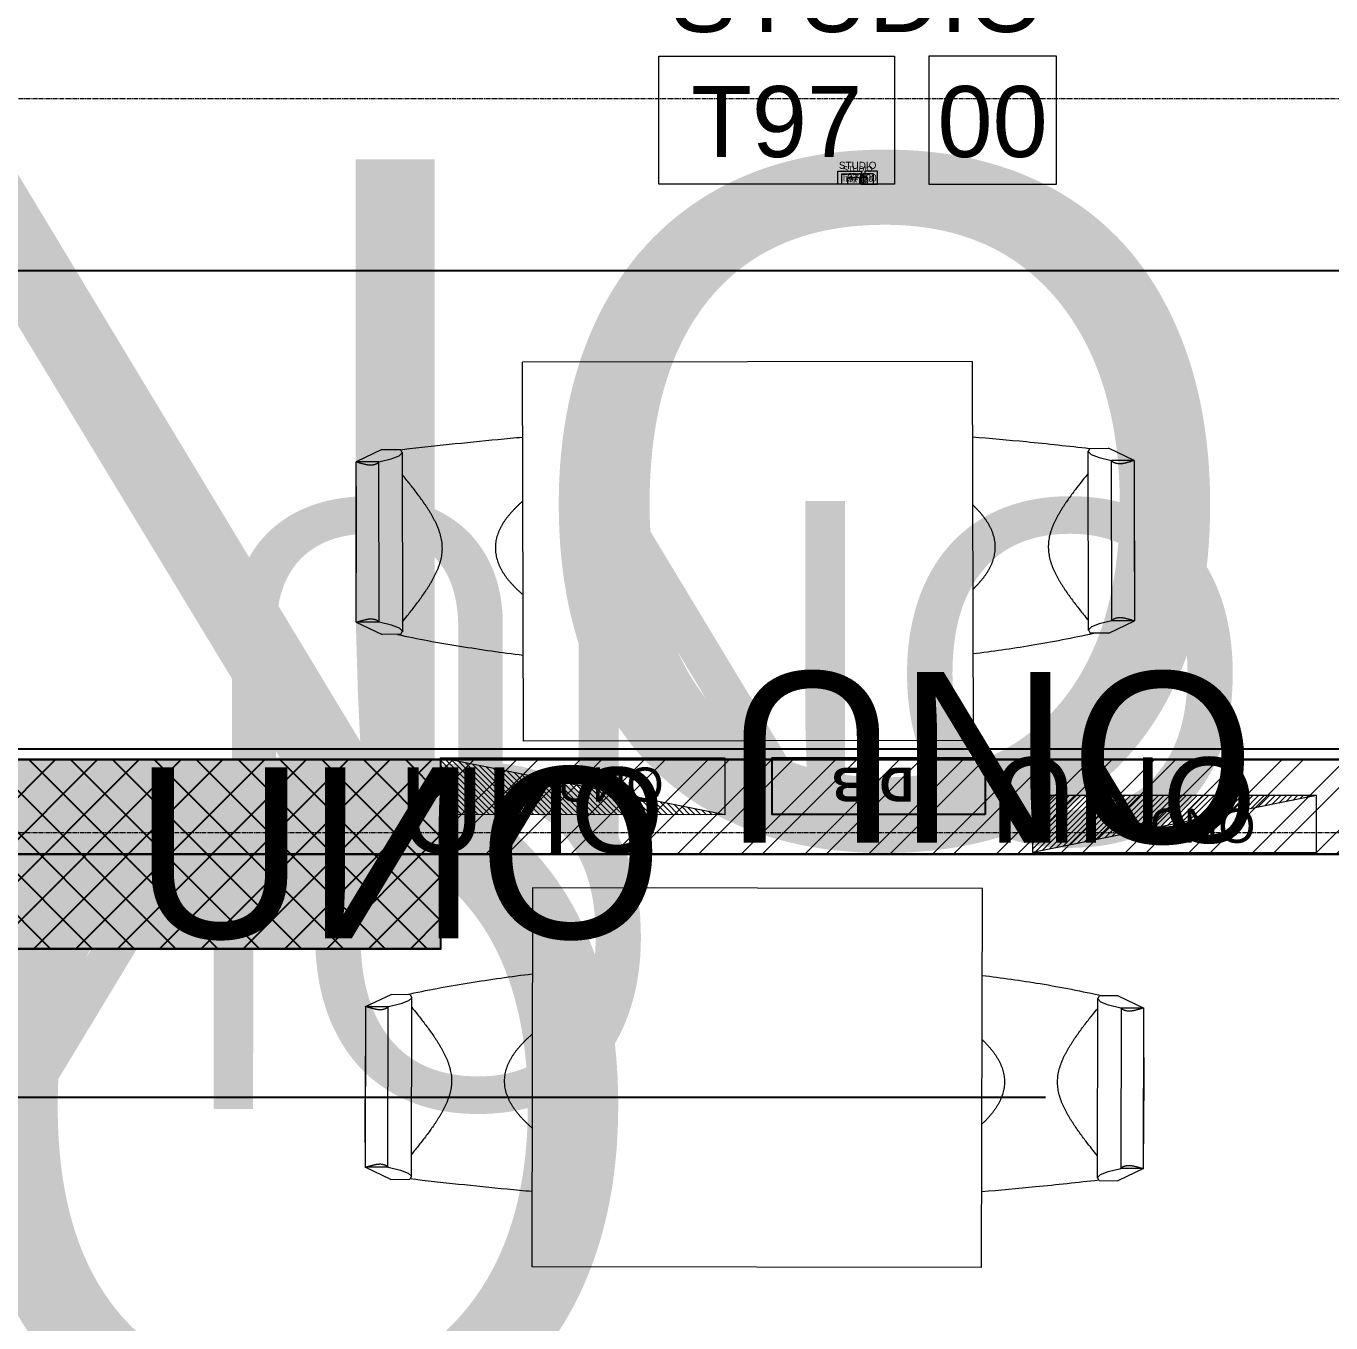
# Model space of a CAD drawing. Header units: millimetres. Extents: x -9226 to 166212, y -13 to 97274.
# Drawn here: x 43074 to 45830, y 66090 to 68828 of the extents above; entities that cross this region are included whole.
import ezdxf
from ezdxf.enums import TextEntityAlignment as Align

# ---------------------------------------------------------------- set-up
doc = ezdxf.new("R2010")
doc.units = ezdxf.units.MM
doc.linetypes.add('23491-A-XR-GRID$0$23288-XR-Unit GRIDS$0$CENTER2', pattern=[28.575, 19.05, -3.175, 3.175, -3.175])
doc.layers.get('0').update_dxf_attribs({"color": 8})
for name, color, linetype in [('05 - 2ND - 3RD COLUMNS LAYOUT$0$23491-A-XR-GROUND TO PODIUM 3-COL$0$COLUMN', 8, 'Continuous'), ('05 - 2ND - 3RD COLUMNS LAYOUT$0$23491-A-XR-GROUND TO PODIUM 3-COL$0$HATCH', 8, 'Continuous'), ('1.INS', 8, 'Continuous'), ('1.STR', 8, 'Continuous'), ('23491-XR-AR-2ND FLOOR PLAN$0$23491-XR-AR-TYP-FLOOR$0$A-ELC-DP', 8, 'Continuous'), ('23491-XR-AR-2ND FLOOR PLAN$0$23491-XR-AR-TYP-FLOOR$0$A-ELC-DP @ 100', 8, 'Continuous'), ('23491-XR-AR-2ND FLOOR PLAN$0$23491-XR-AR-TYP-FLOOR$0$A-ELC-DP @ 1000', 8, 'Continuous'), ('23491-XR-AR-2ND FLOOR PLAN$0$23491-XR-AR-TYP-FLOOR$0$A-ELC-DP @ 2000', 8, 'Continuous'), ('23491-XR-AR-2ND FLOOR PLAN$0$23491-XR-AR-TYP-FLOOR$0$A-ELC-DP @ 250', 8, 'Continuous'), ('23491-XR-AR-2ND FLOOR PLAN$0$23491-XR-AR-TYP-FLOOR$0$A-ELC-DP @ 500', 8, 'Continuous'), ('23491-XR-AR-2ND FLOOR PLAN$0$23491-XR-AR-TYP-FLOOR$0$LLL', 8, 'Continuous'), ('cloud', 15, 'Continuous'), ('FAD', 3, 'Continuous')]:
    doc.layers.add(name, color=color, linetype=linetype)
for name, color, linetype, lineweight in [('1.TAGGING', 7, 'Continuous', 5), ('1.XREF', 8, 'Continuous', 9), ('23491-A-XR-GRID$0$G-ANNO-GRID', 8, '23491-A-XR-GRID$0$23288-XR-Unit GRIDS$0$CENTER2', 0), ('23491-XR-AR-2ND FLOOR PLAN$0$23491-XR-AR-TYP-FLOOR$0$A-ANNO-TEXT @ 50', 8, 'Continuous', 25), ('23491-XR-AR-2ND FLOOR PLAN$0$23491-XR-AR-TYP-FLOOR$0$A-Glaz-Sill', 8, 'Continuous', 5), ('23491-XR-AR-2ND FLOOR PLAN$0$A-FLOR-IDEN', 8, 'Continuous', 9), ('23491-XR-AR-2ND FLOOR PLAN$0$A-FLOR-IDEN @ 10', 8, 'Continuous', 9), ('23491-XR-AR-2ND FLOOR PLAN$0$A-FLOR-IDEN @ 100', 8, 'Continuous', 9), ('23491-XR-AR-2ND FLOOR PLAN$0$A-FLOR-IDEN @ 5', 8, 'Continuous', 9), ('23491-XR-AR-2ND FLOOR PLAN$0$A-FLOR-IDEN @ 8', 8, 'Continuous', 9), ('23491-XR-AR-2ND FLOOR PLAN$0$A-FURN-FREE-PLAN', 8, 'Continuous', 5), ('23491-XR-AR-2ND FLOOR PLAN$0$A-WALL', 8, 'Continuous', 30), ('23491-XR-AR-2ND FLOOR PLAN$0$A-WALL-PATT', 8, 'Continuous', 5), ('A-ANNO-DIMS', 8, 'Continuous', 9), ('MH DIM', 15, 'Continuous', 0)]:
    doc.layers.add(name, color=color, linetype=linetype, lineweight=lineweight)
doc.styles.add('23491-XR-AR-2ND FLOOR PLAN$0$23491-XR-AR-TYP-FLOOR$0$SDC-TEXT', font='arial.ttf')
doc.styles.add('23491-XR-AR-2ND FLOOR PLAN$0$23491-XR-AR-TYP-FLOOR$0$SDC-TEXT-ARB', font='sdc-arb.shx')
doc.styles.add('23491-XR-AR-2ND FLOOR PLAN$0$SDC-TEXT_4_2', font='arial.ttf')
doc.styles.add('ROMANS', font='isocp.shx', dxfattribs={"width": 0.8})
doc.dimstyles.new('JSE', dxfattribs={"dimtxt": 50, "dimasz": 150, "dimexe": 0.18, "dimexo": 0.0625, "dimgap": 50, "dimtad": 0, "dimdec": 0, "dimrnd": 5, "dimzin": 0, "dimdsep": 46, "dimtxsty": 'ROMANS', "dimcen": 0.09, "dimclrd": 7, "dimclre": 7, "dimclrt": 7, "dimadec": 0, "dimazin": 0, "dimtfac": 1, "dimtdec": 0, "dimtofl": 0, "dimtmove": 0, "dimatfit": 3, "dimfxl": 1, "dimtolj": 1, "dimtzin": 0, "dimarcsym": 1})

# ---------------------------------------------------------------- blocks, each defined once
blk = doc.blocks.new('23491-XR-AR-2ND FLOOR PLAN$0$dining')
at = {"layer": '23491-XR-AR-2ND FLOOR PLAN$0$A-FURN-FREE-PLAN', "color": 8, "extrusion": (3.40897e-07, 2.87318e-07, 1)}
for p, q in [((77856.4, 67747.4, 0), (77854.6, 66947.4, 0)), ((78806.4, 67745.7, 0), (77856.4, 67747.4, 0)), ((78804.6, 66945.7, 0), (78806.4, 67745.7, 0)), ((77503.6, 67496.5, 0), (77557.9, 67522.3, 0)), ((77597.6, 67521.8, 0), (77557.9, 67522.3, 0)), ((77503.6, 67496.5, 0), (77503, 67157.8, 0)), ((77551.8, 67496.3, 0), (77505.2, 67496.4, 0)), ((77550.8, 67158.6, 0), (77551.4, 67495.5, 0)), ((77600.5, 67137.5, 0), (77601.2, 67516.3, 0)), ((79049.9, 67513.7, 0), (79049.2, 67134.9, 0)), ((79093.2, 67519.5, 0), (79053.6, 67519.2, 0)), ((79093.2, 67519.5, 0), (79147.4, 67493.5, 0)), ((79099.7, 67492.7, 0), (79099, 67155.8, 0)), ((79145.9, 67493.4, 0), (79099.2, 67493.4, 0)), ((79146.8, 67154.8, 0), (79147.4, 67493.5, 0)), ((77503.1, 67209.9, 0), (77503.4, 67392.3, 0)), ((79147.2, 67389.3, 0), (79146.9, 67206.9, 0)), ((77557.2, 67131.6, 0), (77503, 67157.8, 0)), ((77551.2, 67157.9, 0), (77504.6, 67158, 0)), ((79146.8, 67154.8, 0), (79092.5, 67128.8, 0)), ((79145.2, 67155, 0), (79098.6, 67155, 0)), ((77557.2, 67131.6, 0), (77596.8, 67132, 0)), ((79052.9, 67129.3, 0), (79092.5, 67128.8, 0)), ((78804.6, 66945.7, 0), (77854.6, 66947.4, 0))]:
    blk.add_line(p, q, dxfattribs=at)
at = {"layer": '23491-XR-AR-2ND FLOOR PLAN$0$A-FURN-FREE-PLAN', "color": 8, "extrusion": (3.40897e-07, 2.87318e-07, 1), "elevation": 0, "flags": 128}
for points in [[(77597.6, 67521.8), (77601.1, 67515.4), (77594.6, 67508.9), (77578.1, 67502.5), (77551.8, 67496.3)], [(79099.2, 67493.4), (79072.9, 67499.8), (79056.5, 67506.2), (79050, 67512.7), (79053.6, 67519.2)], [(77551.2, 67157.9), (77577.5, 67151.5), (77593.9, 67145), (77600.4, 67138.5), (77596.8, 67132)], [(79052.9, 67129.3), (79049.4, 67135.8), (79055.9, 67142.3), (79072.3, 67148.7), (79098.6, 67155)]]:
    blk.add_lwpolyline(points, dxfattribs=at)
at = {"layer": '23491-XR-AR-2ND FLOOR PLAN$0$A-FURN-FREE-PLAN', "color": 8}
for points, knots in [([(77590.3, 67522.1, 0), (77611.7, 67526.7, 0), (77655.7, 67535.8, 0), (77744.1, 67550.3, 0), (77811.2, 67560.7, 0), (77855.7, 67565.6, 0)], [0.0074533, 0.0074533, 0.0074533, 0.0074533, 0.1666667, 0.3333333, 0.6587096, 0.6587096, 0.6587096, 0.6587096]), ([(78805.8, 67562.6, 0), (78846.9, 67557.3, 0), (78932.3, 67545.8, 0), (79017, 67529, 0), (79060.8, 67519.4, 0)], [0.3661832, 0.3661832, 0.3661832, 0.3661832, 0.6666667, 0.9925467, 0.9925467, 0.9925467, 0.9925467]), ([(77505.2, 67496.4, 0), (77505, 67496.4, 0), (77504.8, 67496.4, 0), (77504.6, 67496.4, 0), (77504.4, 67496.4, 0), (77504.3, 67496.4, 0), (77504.1, 67496.4, 0), (77504, 67496.4, 0), (77503.9, 67496.4, 0), (77503.8, 67496.5, 0), (77503.7, 67496.5, 0), (77503.7, 67496.5, 0), (77503.6, 67496.5, 0), (77503.6, 67496.5, 0), (77503.6, 67496.5, 0), (77503.6, 67496.5, 0)], [-1, -1, -1, -1, -0.85, -0.775, -0.7, -0.625, -0.55, -0.475, -0.4, -0.35, -0.3, -0.2, -0.15, -0.1, 0, 0, 0, 0]), ([(77551.4, 67495.5, 0), (77550.9, 67495.1, 0), (77550.2, 67494.4, 0), (77549.1, 67493.7, 0), (77548.4, 67493.2, 0), (77547.9, 67492.9, 0), (77547.3, 67492.6, 0), (77546.5, 67492.2, 0), (77545.5, 67491.8, 0), (77544.4, 67491.5, 0), (77543.5, 67491.2, 0), (77542.8, 67491, 0), (77542.1, 67490.8, 0), (77541.2, 67490.6, 0), (77539.6, 67490.2, 0), (77537.2, 67489.8, 0), (77534.8, 67489.7, 0), (77532.9, 67489.7, 0), (77531.5, 67489.8, 0), (77530.1, 67490, 0), (77528.7, 67490.2, 0), (77527.3, 67490.4, 0), (77525.9, 67490.7, 0), (77524.5, 67491, 0), (77522.7, 67491.5, 0), (77520.4, 67492, 0), (77518.1, 67492.6, 0), (77516.3, 67493.1, 0), (77515, 67493.5, 0), (77513.7, 67493.9, 0), (77512.4, 67494.2, 0), (77511.1, 67494.6, 0), (77509.9, 67495, 0), (77508.7, 67495.4, 0), (77507.1, 67495.8, 0), (77505.9, 67496.2, 0), (77505.2, 67496.4, 0)], [-1, -1, -1, -1, -0.944444, -0.916667, -0.902778, -0.888889, -0.875, -0.861111, -0.833333, -0.805556, -0.791667, -0.777778, -0.763889, -0.75, -0.722222, -0.666667, -0.611111, -0.583333, -0.555556, -0.527778, -0.5, -0.472222, -0.444444, -0.416667, -0.388889, -0.333333, -0.277778, -0.25, -0.222222, -0.194444, -0.166667, -0.138889, -0.111111, -0.083333, -0.055556, 0, 0, 0, 0]), ([(77601.1, 67495.4, 0), (77604.6, 67491.1, 0), (77613.4, 67480.2, 0), (77627.3, 67462.5, 0), (77639.9, 67445.4, 0), (77648.3, 67433.2, 0), (77653, 67426.2, 0), (77656.4, 67420.8, 0), (77659.7, 67415.4, 0), (77663, 67409.9, 0), (77666.1, 67404.3, 0), (77668.6, 67399.6, 0), (77670.5, 67395.8, 0), (77672.3, 67392, 0), (77674.6, 67387.2, 0), (77677, 67381.3, 0), (77679.2, 67375.3, 0), (77681, 67369.2, 0), (77682.7, 67363, 0), (77684, 67356.8, 0), (77684.9, 67350.5, 0), (77685.3, 67344.2, 0), (77685.3, 67337.7, 0), (77685, 67331.3, 0), (77684.3, 67325, 0), (77683.1, 67318.8, 0), (77681.6, 67312.6, 0), (77680, 67307.5, 0), (77678.6, 67303.4, 0), (77677.2, 67299.4, 0), (77675.3, 67294.5, 0), (77672.7, 67288.7, 0), (77669.8, 67283, 0), (77666.9, 67277.3, 0), (77663.9, 67271.7, 0), (77660.6, 67266.3, 0), (77657.3, 67260.8, 0), (77653.9, 67255.5, 0), (77650.4, 67250.1, 0), (77645.6, 67243.1, 0), (77637.1, 67231, 0), (77624.3, 67214.1, 0), (77611.2, 67197.6, 0), (77603.2, 67187.8, 0), (77600.5, 67184.5, 0)], [0.0743901, 0.0743901, 0.0743901, 0.0743901, 0.1111111, 0.1666667, 0.2222222, 0.25, 0.2638889, 0.2777778, 0.2916667, 0.3055556, 0.3194444, 0.3333333, 0.3402778, 0.3472222, 0.3611111, 0.375, 0.3888889, 0.4027778, 0.4166667, 0.4305556, 0.4444444, 0.4583333, 0.4722222, 0.4861111, 0.5, 0.5138889, 0.5277778, 0.5416667, 0.5486111, 0.5555556, 0.5694444, 0.5833333, 0.5972222, 0.6111111, 0.625, 0.6388889, 0.6527778, 0.6666667, 0.6805556, 0.6944444, 0.7222222, 0.7777778, 0.8333333, 0.861016, 0.861016, 0.861016, 0.861016]), ([(79049.4, 67181.9, 0), (79041.4, 67191.7, 0), (79028.2, 67208.2, 0), (79013, 67228.5, 0), (79004.5, 67240.7, 0), (78999.7, 67247.7, 0), (78996.3, 67253, 0), (78992.9, 67258.4, 0), (78989.6, 67263.8, 0), (78986.3, 67269.3, 0), (78983.3, 67274.9, 0), (78980.4, 67280.6, 0), (78977.6, 67286.3, 0), (78975, 67292.1, 0), (78973.1, 67297.1, 0), (78971.7, 67301.1, 0), (78970.3, 67305.1, 0), (78968.8, 67310.2, 0), (78967.3, 67316.4, 0), (78966.1, 67322.7, 0), (78965.5, 67329, 0), (78965.1, 67335.4, 0), (78965.2, 67341.8, 0), (78965.7, 67348.2, 0), (78966.6, 67354.4, 0), (78967.9, 67360.7, 0), (78969.5, 67366.9, 0), (78971.4, 67372.9, 0), (78973.6, 67378.9, 0), (78976.1, 67384.8, 0), (78978.3, 67389.6, 0), (78980.2, 67393.4, 0), (78982.1, 67397.2, 0), (78984.6, 67401.9, 0), (78987.7, 67407.5, 0), (78991, 67412.9, 0), (78994.4, 67418.3, 0), (78997.8, 67423.7, 0), (79002.5, 67430.7, 0), (79011, 67442.9, 0), (79023.6, 67459.9, 0), (79037.6, 67477.6, 0), (79046.4, 67488.5, 0), (79050, 67492.8, 0)], [0.138984, 0.138984, 0.138984, 0.138984, 0.2222222, 0.2777778, 0.3055556, 0.3194444, 0.3333333, 0.3472222, 0.3611111, 0.375, 0.3888889, 0.4027778, 0.4166667, 0.4305556, 0.4444444, 0.4513889, 0.4583333, 0.4722222, 0.4861111, 0.5, 0.5138889, 0.5277778, 0.5416667, 0.5555556, 0.5694444, 0.5833333, 0.5972222, 0.6111111, 0.625, 0.6388889, 0.6527778, 0.6597222, 0.6666667, 0.6805556, 0.6944444, 0.7083333, 0.7222222, 0.7361111, 0.75, 0.7777778, 0.8333333, 0.8888889, 0.9256099, 0.9256099, 0.9256099, 0.9256099]), ([(79145.9, 67493.4, 0), (79145.1, 67493.2, 0), (79144, 67492.8, 0), (79142.4, 67492.4, 0), (79141.2, 67492, 0), (79139.9, 67491.6, 0), (79138.6, 67491.3, 0), (79137.4, 67490.9, 0), (79136, 67490.6, 0), (79134.7, 67490.2, 0), (79132.9, 67489.7, 0), (79130.6, 67489.1, 0), (79128.4, 67488.5, 0), (79126.5, 67488.1, 0), (79125.1, 67487.8, 0), (79123.7, 67487.5, 0), (79122.3, 67487.3, 0), (79120.9, 67487.1, 0), (79119.5, 67486.9, 0), (79118.1, 67486.8, 0), (79116.2, 67486.8, 0), (79113.8, 67486.9, 0), (79111.4, 67487.3, 0), (79109.8, 67487.7, 0), (79108.9, 67488, 0), (79108.2, 67488.1, 0), (79107.5, 67488.3, 0), (79106.6, 67488.6, 0), (79105.5, 67489, 0), (79104.5, 67489.4, 0), (79103.7, 67489.8, 0), (79103.1, 67490.1, 0), (79102.6, 67490.4, 0), (79102, 67490.8, 0), (79100.9, 67491.6, 0), (79100.1, 67492.3, 0), (79099.7, 67492.7, 0)], [-1, -1, -1, -1, -0.944444, -0.916667, -0.888889, -0.861111, -0.833333, -0.805556, -0.777778, -0.75, -0.722222, -0.666667, -0.611111, -0.583333, -0.555556, -0.527778, -0.5, -0.472222, -0.444444, -0.416667, -0.388889, -0.333333, -0.277778, -0.25, -0.236111, -0.222222, -0.208333, -0.194444, -0.166667, -0.138889, -0.125, -0.111111, -0.097222, -0.083333, -0.055556, 0, 0, 0, 0]), ([(79147.4, 67493.5, 0), (79147.4, 67493.5, 0), (79147.4, 67493.5, 0), (79147.4, 67493.5, 0), (79147.3, 67493.5, 0), (79147.2, 67493.4, 0), (79147.1, 67493.4, 0), (79146.9, 67493.4, 0), (79146.8, 67493.4, 0), (79146.7, 67493.4, 0), (79146.6, 67493.4, 0), (79146.3, 67493.4, 0), (79146.1, 67493.4, 0), (79145.9, 67493.4, 0)], [-1, -1, -1, -1, -0.85, -0.775, -0.7, -0.60625, -0.55, -0.475, -0.4, -0.35, -0.3, -0.2, 0, 0, 0, 0]), ([(77855, 67240.8, 0), (77854.4, 67241.3, 0), (77852.2, 67243.2, 0), (77848.6, 67246.5, 0), (77844.2, 67250.7, 0), (77839.9, 67255, 0), (77835.6, 67259.3, 0), (77831.5, 67263.8, 0), (77827.5, 67268.4, 0), (77823.6, 67273, 0), (77819.9, 67277.9, 0), (77816.4, 67282.8, 0), (77813.1, 67287.9, 0), (77810, 67293.2, 0), (77807.2, 67298.6, 0), (77804.7, 67304.1, 0), (77802.5, 67309.7, 0), (77800.6, 67315.6, 0), (77799.1, 67321.5, 0), (77798, 67327.4, 0), (77797.4, 67333.5, 0), (77797.2, 67339.6, 0), (77797.5, 67345.7, 0), (77798.1, 67351.8, 0), (77799.2, 67357.7, 0), (77800.7, 67363.6, 0), (77802.3, 67368.5, 0), (77803.7, 67372.3, 0), (77805.2, 67376, 0), (77807.3, 67380.6, 0), (77810.2, 67386, 0), (77813.3, 67391.2, 0), (77816.6, 67396.3, 0), (77820.1, 67401.3, 0), (77823.9, 67406.1, 0), (77827.8, 67410.7, 0), (77831.8, 67415.3, 0), (77835.9, 67419.8, 0), (77840.2, 67424.1, 0), (77844.6, 67428.3, 0), (77849, 67432.5, 0), (77852.6, 67435.8, 0), (77854.8, 67437.7, 0), (77855.4, 67438.2, 0)], [0.3057851, 0.3057851, 0.3057851, 0.3057851, 0.31, 0.32, 0.33, 0.34, 0.35, 0.36, 0.37, 0.38, 0.39, 0.4, 0.41, 0.42, 0.43, 0.44, 0.45, 0.46, 0.47, 0.48, 0.49, 0.5, 0.51, 0.52, 0.53, 0.54, 0.55, 0.555, 0.56, 0.57, 0.58, 0.59, 0.6, 0.61, 0.62, 0.63, 0.64, 0.65, 0.66, 0.67, 0.68, 0.69, 0.6942009, 0.6942009, 0.6942009, 0.6942009]), ([(78805.6, 67427.1, 0), (78805.8, 67427, 0), (78807.5, 67425.4, 0), (78810.6, 67422.3, 0), (78814.8, 67418, 0), (78818.9, 67413.5, 0), (78822.9, 67408.9, 0), (78826.8, 67404.2, 0), (78830.6, 67399.4, 0), (78834, 67394.5, 0), (78837.3, 67389.3, 0), (78840.4, 67384.1, 0), (78843.3, 67378.7, 0), (78845.8, 67373.2, 0), (78848, 67367.5, 0), (78849.8, 67361.7, 0), (78851.4, 67355.8, 0), (78852.4, 67349.8, 0), (78853, 67343.8, 0), (78853.2, 67337.7, 0), (78853, 67331.5, 0), (78852.4, 67325.5, 0), (78851.3, 67319.6, 0), (78849.8, 67313.7, 0), (78848.2, 67308.8, 0), (78846.7, 67305, 0), (78845.3, 67301.3, 0), (78843.2, 67296.7, 0), (78840.3, 67291.3, 0), (78837.1, 67286.1, 0), (78833.8, 67280.9, 0), (78830.3, 67276, 0), (78826.6, 67271.2, 0), (78822.7, 67266.5, 0), (78818.7, 67262, 0), (78814.6, 67257.5, 0), (78810.3, 67253.2, 0), (78807.2, 67250.2, 0), (78805.5, 67248.6, 0), (78805.3, 67248.4, 0)], [0.3286013, 0.3286013, 0.3286013, 0.3286013, 0.33, 0.34, 0.35, 0.36, 0.37, 0.38, 0.39, 0.4, 0.41, 0.42, 0.43, 0.44, 0.45, 0.46, 0.47, 0.48, 0.49, 0.5, 0.51, 0.52, 0.53, 0.54, 0.55, 0.555, 0.56, 0.57, 0.58, 0.59, 0.6, 0.61, 0.62, 0.63, 0.64, 0.65, 0.66, 0.67, 0.6714138, 0.6714138, 0.6714138, 0.6714138]), ([(77504.6, 67158, 0), (77505.4, 67158.1, 0), (77506.5, 67158.5, 0), (77508.1, 67158.9, 0), (77509.3, 67159.3, 0), (77510.6, 67159.7, 0), (77511.8, 67160, 0), (77513.1, 67160.4, 0), (77514.4, 67160.7, 0), (77515.8, 67161.1, 0), (77517.6, 67161.6, 0), (77519.8, 67162.2, 0), (77522.1, 67162.7, 0), (77523.9, 67163.1, 0), (77525.3, 67163.4, 0), (77526.7, 67163.7, 0), (77528.1, 67163.9, 0), (77529.5, 67164.1, 0), (77531, 67164.3, 0), (77532.4, 67164.3, 0), (77534.3, 67164.4, 0), (77536.6, 67164.3, 0), (77539, 67163.9, 0), (77540.6, 67163.5, 0), (77541.5, 67163.3, 0), (77542.2, 67163.1, 0), (77542.9, 67162.9, 0), (77543.8, 67162.6, 0), (77544.9, 67162.3, 0), (77545.9, 67161.9, 0), (77546.7, 67161.5, 0), (77547.3, 67161.2, 0), (77547.8, 67160.9, 0), (77548.5, 67160.5, 0), (77549.5, 67159.7, 0), (77550.3, 67159, 0), (77550.8, 67158.6, 0)], [-1, -1, -1, -1, -0.944444, -0.916667, -0.888889, -0.861111, -0.833333, -0.805556, -0.777778, -0.75, -0.722222, -0.666667, -0.611111, -0.583333, -0.555556, -0.527778, -0.5, -0.472222, -0.444444, -0.416667, -0.388889, -0.333333, -0.277778, -0.25, -0.236111, -0.222222, -0.208333, -0.194444, -0.166667, -0.138889, -0.125, -0.111111, -0.097222, -0.083333, -0.055556, 0, 0, 0, 0]), ([(77503.1, 67157.8, 0), (77503.1, 67157.8, 0), (77503.1, 67157.8, 0), (77503.2, 67157.9, 0), (77503.3, 67157.9, 0), (77503.4, 67157.9, 0), (77503.5, 67157.9, 0), (77503.6, 67157.9, 0), (77503.7, 67157.9, 0), (77503.9, 67157.9, 0), (77504.2, 67157.9, 0), (77504.4, 67158, 0), (77504.6, 67158, 0)], [-0.8, -0.8, -0.8, -0.8, -0.775, -0.7, -0.60625, -0.55, -0.475, -0.4, -0.35, -0.3, -0.2, 0, 0, 0, 0]), ([(79099, 67155.8, 0), (79099.5, 67156.2, 0), (79100.3, 67156.8, 0), (79101.3, 67157.6, 0), (79102, 67158, 0), (79102.5, 67158.4, 0), (79103.1, 67158.6, 0), (79103.9, 67159, 0), (79104.9, 67159.4, 0), (79106, 67159.8, 0), (79106.9, 67160, 0), (79107.6, 67160.2, 0), (79108.3, 67160.4, 0), (79109.2, 67160.6, 0), (79110.8, 67161, 0), (79113.2, 67161.4, 0), (79115.5, 67161.5, 0), (79117.4, 67161.4, 0), (79118.9, 67161.4, 0), (79120.3, 67161.2, 0), (79121.7, 67161, 0), (79123.1, 67160.8, 0), (79125, 67160.4, 0), (79127.3, 67159.9, 0), (79130, 67159.2, 0), (79132.7, 67158.5, 0), (79134.9, 67157.9, 0), (79136.7, 67157.4, 0), (79138, 67157, 0), (79139.2, 67156.7, 0), (79140.5, 67156.3, 0), (79141.7, 67155.9, 0), (79143.3, 67155.5, 0), (79144.4, 67155.1, 0), (79145.2, 67155, 0)], [-1, -1, -1, -1, -0.944444, -0.916667, -0.902778, -0.888889, -0.875, -0.861111, -0.833333, -0.805556, -0.791667, -0.777778, -0.763889, -0.75, -0.722222, -0.666667, -0.611111, -0.583333, -0.555556, -0.527778, -0.5, -0.472222, -0.444444, -0.388889, -0.333333, -0.277778, -0.222222, -0.194444, -0.166667, -0.138889, -0.111111, -0.083333, -0.055556, 0, 0, 0, 0]), ([(79145.2, 67155, 0), (79145.3, 67155, 0), (79145.5, 67154.9, 0), (79145.8, 67154.9, 0), (79145.9, 67154.9, 0), (79146.1, 67154.9, 0), (79146.3, 67154.9, 0), (79146.4, 67154.9, 0), (79146.5, 67154.9, 0), (79146.6, 67154.9, 0), (79146.6, 67154.9, 0), (79146.7, 67154.8, 0), (79146.7, 67154.8, 0), (79146.7, 67154.8, 0)], [-1, -1, -1, -1, -0.85, -0.775, -0.7, -0.625, -0.55, -0.475, -0.4, -0.35, -0.3, -0.25, -0.2, -0.2, -0.2, -0.2]), ([(77854.9, 67106.2, 0), (77837.5, 67107.5, 0), (77751.5, 67115.9, 0), (77665.6, 67124.8, 0), (77597.3, 67132.8, 0)], [0.2548281, 0.2548281, 0.2548281, 0.2548281, 0.4, 0.9721612, 0.9721612, 0.9721612, 0.9721612]), ([(79052.4, 67130.1, 0), (79007.9, 67125, 0), (78925.5, 67116.2, 0), (78842.9, 67108.5, 0), (78804.9, 67105.7, 0)], [0.0278388, 0.0278388, 0.0278388, 0.0278388, 0.4, 0.7168123, 0.7168123, 0.7168123, 0.7168123])]:
    blk.add_open_spline(points, degree=3, knots=knots, dxfattribs=at)
for points in [[(77551.8, 67496.3, 0), (77551.8, 67496.2, 0), (77551.6, 67495.9, 0), (77551.5, 67495.7, 0), (77551.4, 67495.5, 0)], [(79099.7, 67492.7, 0), (79099.6, 67492.8, 0), (79099.4, 67493.1, 0), (79099.3, 67493.3, 0), (79099.2, 67493.4, 0)], [(77503, 67157.8, 0), (77503, 67157.8, 0), (77503, 67157.8, 0), (77503, 67157.8, 0)], [(77550.8, 67158.6, 0), (77550.8, 67158.5, 0), (77551, 67158.2, 0), (77551.1, 67158, 0), (77551.2, 67157.9, 0)], [(79098.6, 67155, 0), (79098.7, 67155.1, 0), (79098.8, 67155.4, 0), (79099, 67155.6, 0), (79099, 67155.8, 0)], [(79146.8, 67154.8, 0), (79146.8, 67154.8, 0), (79146.8, 67154.8, 0), (79146.8, 67154.8, 0)]]:
    blk.add_open_spline(points, degree=3, dxfattribs=at)
blk = doc.blocks.new('*U722')
at = {"layer": '23491-XR-AR-2ND FLOOR PLAN$0$23491-XR-AR-TYP-FLOOR$0$A-ELC-DP @ 100', "color": 8, "lineweight": 25, "insert": (129.2, 99.7), "char_height": 72.149, "attachment_point": 1, "style": '23491-XR-AR-2ND FLOOR PLAN$0$23491-XR-AR-TYP-FLOOR$0$SDC-TEXT-ARB'}
blk.add_mtext_dynamic_manual_height_columns('{\\fArial|b0|i0|c0|p34;ONU}', width=72.149, gutter_width=360.7, heights=[0], dxfattribs=at)
at = {"layer": '23491-XR-AR-2ND FLOOR PLAN$0$23491-XR-AR-TYP-FLOOR$0$A-ELC-DP @ 1000', "color": 8, "lineweight": 25, "insert": (129.2, 99.7), "char_height": 721.494, "attachment_point": 1, "style": '23491-XR-AR-2ND FLOOR PLAN$0$23491-XR-AR-TYP-FLOOR$0$SDC-TEXT-ARB'}
blk.add_mtext_dynamic_manual_height_columns('{\\fArial|b0|i0|c0|p34;ONU}', width=721.494, gutter_width=3607.5, heights=[0], dxfattribs=at)
at = {"layer": '23491-XR-AR-2ND FLOOR PLAN$0$23491-XR-AR-TYP-FLOOR$0$A-ELC-DP @ 2000', "color": 8, "lineweight": 25, "insert": (129.2, 99.7), "char_height": 1442.988, "attachment_point": 1, "style": '23491-XR-AR-2ND FLOOR PLAN$0$23491-XR-AR-TYP-FLOOR$0$SDC-TEXT-ARB'}
blk.add_mtext_dynamic_manual_height_columns('{\\fArial|b0|i0|c0|p34;ONU}', width=1442.988, gutter_width=7214.9, heights=[0], dxfattribs=at)
at = {"layer": '23491-XR-AR-2ND FLOOR PLAN$0$23491-XR-AR-TYP-FLOOR$0$A-ELC-DP @ 250', "color": 8, "lineweight": 25, "insert": (129.2, 99.7), "char_height": 180.374, "attachment_point": 1, "style": '23491-XR-AR-2ND FLOOR PLAN$0$23491-XR-AR-TYP-FLOOR$0$SDC-TEXT-ARB'}
blk.add_mtext_dynamic_manual_height_columns('{\\fArial|b0|i0|c0|p34;ONU}', width=180.374, gutter_width=901.9, heights=[0], dxfattribs=at)
at = {"layer": '23491-XR-AR-2ND FLOOR PLAN$0$23491-XR-AR-TYP-FLOOR$0$A-ELC-DP @ 500', "color": 8, "lineweight": 25, "insert": (129.2, 99.7), "char_height": 360.747, "attachment_point": 1, "style": '23491-XR-AR-2ND FLOOR PLAN$0$23491-XR-AR-TYP-FLOOR$0$SDC-TEXT-ARB'}
blk.add_mtext_dynamic_manual_height_columns('{\\fArial|b0|i0|c0|p34;ONU}', width=360.747, gutter_width=1803.7, heights=[0], dxfattribs=at)
blk = doc.blocks.new('23491-XR-AR-2ND FLOOR PLAN$0$23491-XR-AR-TYP-FLOOR$0$A$C81039be2')
h = blk.add_hatch()
h.set_pattern_fill('ANSI31', color=8, scale=66.494154, angle=-360, style=0)
h.set_pattern_definition([(45, (-6738.033, -3450.009), (-5.877308, 5.877308), [])])
h.paths.add_polyline_path([(600, 120), (0, 0), (600, 0)])
at = {"color": 8}
blk.add_line((0, 0), (600, 120), dxfattribs=at)
blk.add_lwpolyline([(0, 120), (0, 0), (600, 0), (600, 120)], close=True, dxfattribs=at)
at = {"layer": '23491-XR-AR-2ND FLOOR PLAN$0$23491-XR-AR-TYP-FLOOR$0$A-ELC-DP'}
blk.add_blockref('*U722', (0, 0), dxfattribs=at)
blk = doc.blocks.new('23491-XR-AR-2ND FLOOR PLAN$0$23491-XR-AR-TYP-FLOOR$0$onu')
at = {"layer": '23491-XR-AR-2ND FLOOR PLAN$0$23491-XR-AR-TYP-FLOOR$0$LLL', "color": 8}
blk.add_lwpolyline([(30, 60), (30, 510), (150, 510), (150, 60)], close=True, dxfattribs=at)
at = {"layer": '23491-XR-AR-2ND FLOOR PLAN$0$23491-XR-AR-TYP-FLOOR$0$A-ANNO-TEXT @ 50', "color": 8, "insert": (129.2, 210.5), "char_height": 72, "width": 1966.959, "attachment_point": 7, "rotation": 90, "style": '23491-XR-AR-2ND FLOOR PLAN$0$23491-XR-AR-TYP-FLOOR$0$SDC-TEXT'}
blk.add_mtext('{\\fArial|b1|i0|c0|p34;D.B}', dxfattribs=at)
blk = doc.blocks.new('*U507')
at = {"color": 8, "linetype": 'ByBlock'}
for points in [[(1.3, 0), (-7, 0), (-7, 4.5), (1.3, 4.5)], [(2.5, 0), (7, 0), (7, 4.5), (2.5, 4.5)]]:
    blk.add_lwpolyline(points, close=True, dxfattribs=at)
at = {"color": 8, "linetype": 'ByBlock', "style": '23491-XR-AR-2ND FLOOR PLAN$0$SDC-TEXT_4_2'}
for tag, p in [('ROOM-NAME-2', (0, 9.95)), ('ROOM-NAME-1', (0, 6.6)), ('ROOM-NO.', (-2.85, 2.2)), ('ROOM-FINISH', (4.75, 2.2))]:
    blk.add_attdef(tag, text='', height=2.5, dxfattribs=at).set_placement(p, align=Align.MIDDLE_CENTER)
blk = doc.blocks.new('*U780')
at = {"layer": '23491-XR-AR-2ND FLOOR PLAN$0$A-FLOR-IDEN @ 10', "color": 8}
ref = blk.add_blockref('*U507', (44830.8, 68494.5), dxfattribs=dict(at, xscale=5.999999999999999, yscale=5.999999999999999, zscale=5.999999999999999))
ref.add_attrib('ROOM-NO.', 'T97', dxfattribs={"layer": '0', "color": 0, "linetype": 'ByBlock', "height": 15, "style": '23491-XR-AR-2ND FLOOR PLAN$0$SDC-TEXT_4_2'}).set_placement((44813.7, 68507.7), align=Align.MIDDLE_CENTER)
ref.add_attrib('ROOM-FINISH', '00', dxfattribs={"layer": '0', "color": 0, "linetype": 'ByBlock', "height": 15, "style": '23491-XR-AR-2ND FLOOR PLAN$0$SDC-TEXT_4_2'}).set_placement((44859.3, 68507.7), align=Align.MIDDLE_CENTER)
ref.add_attrib('ROOM-NAME-1', 'STUDIO', dxfattribs={"layer": '0', "color": 0, "linetype": 'ByBlock', "height": 15, "style": '23491-XR-AR-2ND FLOOR PLAN$0$SDC-TEXT_4_2'}).set_placement((44830.8, 68534.1), align=Align.MIDDLE_CENTER)
at = {"layer": '23491-XR-AR-2ND FLOOR PLAN$0$A-FLOR-IDEN @ 100', "color": 8}
ref = blk.add_blockref('*U507', (44830.8, 68494.5), dxfattribs=dict(at, xscale=60, yscale=60, zscale=60))
ref.add_attrib('ROOM-NO.', 'T97', dxfattribs={"layer": '0', "color": 0, "linetype": 'ByBlock', "height": 150, "style": '23491-XR-AR-2ND FLOOR PLAN$0$SDC-TEXT_4_2'}).set_placement((44659.8, 68626.5), align=Align.MIDDLE_CENTER)
ref.add_attrib('ROOM-FINISH', '00', dxfattribs={"layer": '0', "color": 0, "linetype": 'ByBlock', "height": 150, "style": '23491-XR-AR-2ND FLOOR PLAN$0$SDC-TEXT_4_2'}).set_placement((45115.8, 68626.5), align=Align.MIDDLE_CENTER)
ref.add_attrib('ROOM-NAME-1', 'STUDIO', dxfattribs={"layer": '0', "color": 0, "linetype": 'ByBlock', "height": 150, "style": '23491-XR-AR-2ND FLOOR PLAN$0$SDC-TEXT_4_2'}).set_placement((44830.8, 68890.5), align=Align.MIDDLE_CENTER)
at = {"layer": '23491-XR-AR-2ND FLOOR PLAN$0$A-FLOR-IDEN @ 5', "color": 8}
ref = blk.add_blockref('*U507', (44830.8, 68494.5), dxfattribs=dict(at, xscale=3, yscale=3, zscale=3))
ref.add_attrib('ROOM-NO.', 'T97', dxfattribs={"layer": '0', "color": 0, "linetype": 'ByBlock', "height": 7.5, "style": '23491-XR-AR-2ND FLOOR PLAN$0$SDC-TEXT_4_2'}).set_placement((44822.3, 68501.1), align=Align.MIDDLE_CENTER)
ref.add_attrib('ROOM-FINISH', '00', dxfattribs={"layer": '0', "color": 0, "linetype": 'ByBlock', "height": 7.5, "style": '23491-XR-AR-2ND FLOOR PLAN$0$SDC-TEXT_4_2'}).set_placement((44845.1, 68501.1), align=Align.MIDDLE_CENTER)
ref.add_attrib('ROOM-NAME-1', 'STUDIO', dxfattribs={"layer": '0', "color": 0, "linetype": 'ByBlock', "height": 7.5, "style": '23491-XR-AR-2ND FLOOR PLAN$0$SDC-TEXT_4_2'}).set_placement((44830.8, 68514.3), align=Align.MIDDLE_CENTER)
at = {"layer": '23491-XR-AR-2ND FLOOR PLAN$0$A-FLOR-IDEN @ 8', "color": 8}
ref = blk.add_blockref('*U507', (44830.8, 68494.5), dxfattribs=dict(at, xscale=4.8, yscale=4.8, zscale=4.8))
ref.add_attrib('ROOM-NO.', 'T97', dxfattribs={"layer": '0', "color": 0, "linetype": 'ByBlock', "height": 12, "style": '23491-XR-AR-2ND FLOOR PLAN$0$SDC-TEXT_4_2'}).set_placement((44817.1, 68505.1), align=Align.MIDDLE_CENTER)
ref.add_attrib('ROOM-FINISH', '00', dxfattribs={"layer": '0', "color": 0, "linetype": 'ByBlock', "height": 12, "style": '23491-XR-AR-2ND FLOOR PLAN$0$SDC-TEXT_4_2'}).set_placement((44853.6, 68505.1), align=Align.MIDDLE_CENTER)
ref.add_attrib('ROOM-NAME-1', 'STUDIO', dxfattribs={"layer": '0', "color": 0, "linetype": 'ByBlock', "height": 12, "style": '23491-XR-AR-2ND FLOOR PLAN$0$SDC-TEXT_4_2'}).set_placement((44830.8, 68526.2), align=Align.MIDDLE_CENTER)
blk = doc.blocks.new('23491-XR-AR-2ND FLOOR PLAN')
at = {"layer": '23491-XR-AR-2ND FLOOR PLAN$0$A-WALL-PATT'}
h = blk.add_hatch(dxfattribs=at)
h.set_pattern_fill('ANSI32', color=8, scale=10)
h.paths.add_polyline_path([(39850, 67880), (39850, 67980), (40250, 67980), (40250, 66380), (40300, 66330), (40350, 66280), (40350, 68080), (39650, 68080), (39650, 66280), (40350, 66280), (40250, 66380), (39850, 66380)])
h.paths.add_polyline_path([(40350, 67280), (40350, 67130), (40352.3, 67080), (42350, 67080), (42350, 67280)])
h.paths.add_polyline_path([(42900, 67280), (43000, 67280), (43000, 67880), (42900, 67880)])
h.paths.add_polyline_path([(48000, 67080), (48000, 67280), (43949.9, 67280), (43949.9, 67080)])
h.paths.add_polyline_path([(43000, 66883.3), (42900, 66883.3), (42900, 66280), (43000, 66280)])
at = {"layer": '23491-XR-AR-2ND FLOOR PLAN$0$A-WALL', "color": 8}
blk.add_line((48000, 67280), (40350, 67280), dxfattribs=at)
blk.add_lwpolyline([(40350, 66280), (40350, 67080), (48000, 67080)], dxfattribs=at)
at = {"layer": '23491-XR-AR-2ND FLOOR PLAN$0$23491-XR-AR-TYP-FLOOR$0$A-Glaz-Sill', "color": 8, "lineweight": 25}
for name, p, rotation in [('23491-XR-AR-2ND FLOOR PLAN$0$23491-XR-AR-TYP-FLOOR$0$A$C81039be2', (45800, 67203.5, 0), 179.9999999999992), ('23491-XR-AR-2ND FLOOR PLAN$0$23491-XR-AR-TYP-FLOOR$0$onu', (45160, 67133.3, 0), 89.97736428044736)]:
    blk.add_blockref(name, p, dxfattribs=dict(at, rotation=rotation))
at = {"layer": '23491-XR-AR-2ND FLOOR PLAN$0$23491-XR-AR-TYP-FLOOR$0$A-Glaz-Sill', "color": 8, "lineweight": 25, "xscale": -1, "rotation": 359.9773642804463}
blk.add_blockref('23491-XR-AR-2ND FLOOR PLAN$0$23491-XR-AR-TYP-FLOOR$0$A$C81039be2', (44550, 67163.1, 0), dxfattribs=at)
at = {"layer": '23491-XR-AR-2ND FLOOR PLAN$0$A-FLOR-IDEN'}
blk.add_blockref('*U780', (0, 0), dxfattribs=at)
at = {"layer": '23491-XR-AR-2ND FLOOR PLAN$0$A-WALL', "color": 8, "xscale": -1, "rotation": 180}
blk.add_blockref('23491-XR-AR-2ND FLOOR PLAN$0$dining', (-33731.7, 135065.8, 0), dxfattribs=at)
at = {"layer": '23491-XR-AR-2ND FLOOR PLAN$0$A-WALL', "color": 8, "extrusion": (-3.30872e-23, 2.64698e-23, -1), "xscale": -1, "zscale": -1}
blk.add_blockref('23491-XR-AR-2ND FLOOR PLAN$0$dining', (33712.2, -738.6, 0), dxfattribs=at)
blk = doc.blocks.new('23491-A-XR-GRID')
at = {"layer": '23491-A-XR-GRID$0$G-ANNO-GRID', "color": 8, "ltscale": 0.5}
for p, q in [((-8075.9, 68675.3, 0), (56827.8, 68675.3, 0)), ((-8075.9, 67125.3, 0), (56827.8, 67125.3, 0))]:
    blk.add_line(p, q, dxfattribs=at)
blk = doc.blocks.new('05 - 2ND - 3RD COLUMNS LAYOUT')
at = {"layer": '05 - 2ND - 3RD COLUMNS LAYOUT$0$23491-A-XR-GROUND TO PODIUM 3-COL$0$HATCH'}
h = blk.add_hatch(color=256, dxfattribs=at)
h.dxf.hatch_style = 1
h.paths.add_polyline_path([(43949.9, 67279.7), (43949.9, 66879.7), (42349.9, 66879.7), (42349.9, 67279.7)])
at = {"layer": '05 - 2ND - 3RD COLUMNS LAYOUT$0$23491-A-XR-GROUND TO PODIUM 3-COL$0$COLUMN', "elevation": 0}
blk.add_lwpolyline([(43949.9, 67279.7), (43949.9, 66879.7), (42349.9, 66879.7), (42349.9, 67279.7)], close=True, dxfattribs=at)
blk = doc.blocks.new('XREF')
at = {"layer": 'A-ANNO-DIMS', "color": 8}
blk.add_blockref('23491-XR-AR-2ND FLOOR PLAN', (0, 0), dxfattribs=at)
blk.add_blockref('23491-A-XR-GRID', (0, 0))
at = {"layer": 'A-ANNO-DIMS'}
blk.add_blockref('05 - 2ND - 3RD COLUMNS LAYOUT', (0, 0), dxfattribs=at)
blk = doc.blocks.new('I LOVE U05 - 2ND - 3RD COLUMNS LAYOUT$0$A$C9456dc06')
at = {"layer": '05 - 2ND - 3RD COLUMNS LAYOUT$0$23491-A-XR-GROUND TO PODIUM 3-COL$0$HATCH'}
h = blk.add_hatch(dxfattribs=at)
h.set_pattern_fill('ANSI37', color=15, scale=500, angle=-90)
h.set_pattern_definition([(315, (-144761.194, 5335.1), (44.194174, 44.194174), []), (45, (-144761.194, 5335.1), (-44.194174, 44.194174), [])])
h.paths.add_polyline_path([(6100, 33100), (6100, 32700), (4500, 32700), (4500, 33100)])
at = {"layer": '05 - 2ND - 3RD COLUMNS LAYOUT$0$23491-A-XR-GROUND TO PODIUM 3-COL$0$COLUMN', "color": 15, "elevation": 0}
blk.add_lwpolyline([(6100, 33100), (6100, 32700), (4500, 32700), (4500, 33100)], close=True, dxfattribs=at)
blk = doc.blocks.new('I LOVE U05 - 2ND - 3RD COLUMNS LAYOUT')
at = {"color": 15}
blk.add_blockref('I LOVE U05 - 2ND - 3RD COLUMNS LAYOUT$0$A$C9456dc06', (39456, 35273.4, 0), dxfattribs=at)
blk = doc.blocks.new('I LOVE USTR')
at = {"layer": 'MH DIM', "color": 15}
blk.add_blockref('I LOVE U05 - 2ND - 3RD COLUMNS LAYOUT', (-1606, -1093.4, 0), dxfattribs=at)
blk = doc.blocks.new('A$C32d94600')
at = {"layer": 'cloud', "color": 15}
blk.add_blockref('I LOVE USTR', (-5100, -86375.9, 0), dxfattribs=at)

msp = doc.modelspace()

# ---------------------------------------------------------------- block references
at = {"layer": '1.STR'}
msp.add_blockref('A$C32d94600', (5100, 86375.3), dxfattribs=at)

# ---------------------------------------------------------------- next in the draw order: block references
at = {"layer": '1.XREF'}
msp.add_blockref('XREF', (0, 0), dxfattribs=at)

# ---------------------------------------------------------------- next in the draw order: leaders
at = {"layer": '1.INS'}
msp.add_leader([(39453.1, 67302, 0), (50567.9, 67302, 0)], dimstyle='JSE', override={"dimgap": 50, "dimtad": 0}, dxfattribs=at)
at = {"layer": '1.TAGGING'}
msp.add_leader([(41557.9, 66010.7, 0), (41557.9, 66567.1, 0), (45227.8, 66567.1, 0)], dimstyle='JSE', override={"dimgap": 50, "dimtad": 0}, dxfattribs=at)
at = {"layer": 'FAD'}
msp.add_leader([(41619.9, 68312.3, 0), (50600, 68312.3, 0)], dimstyle='JSE', override={"dimgap": 50, "dimtad": 0}, dxfattribs=at)

doc.saveas('drawing.dxf')
